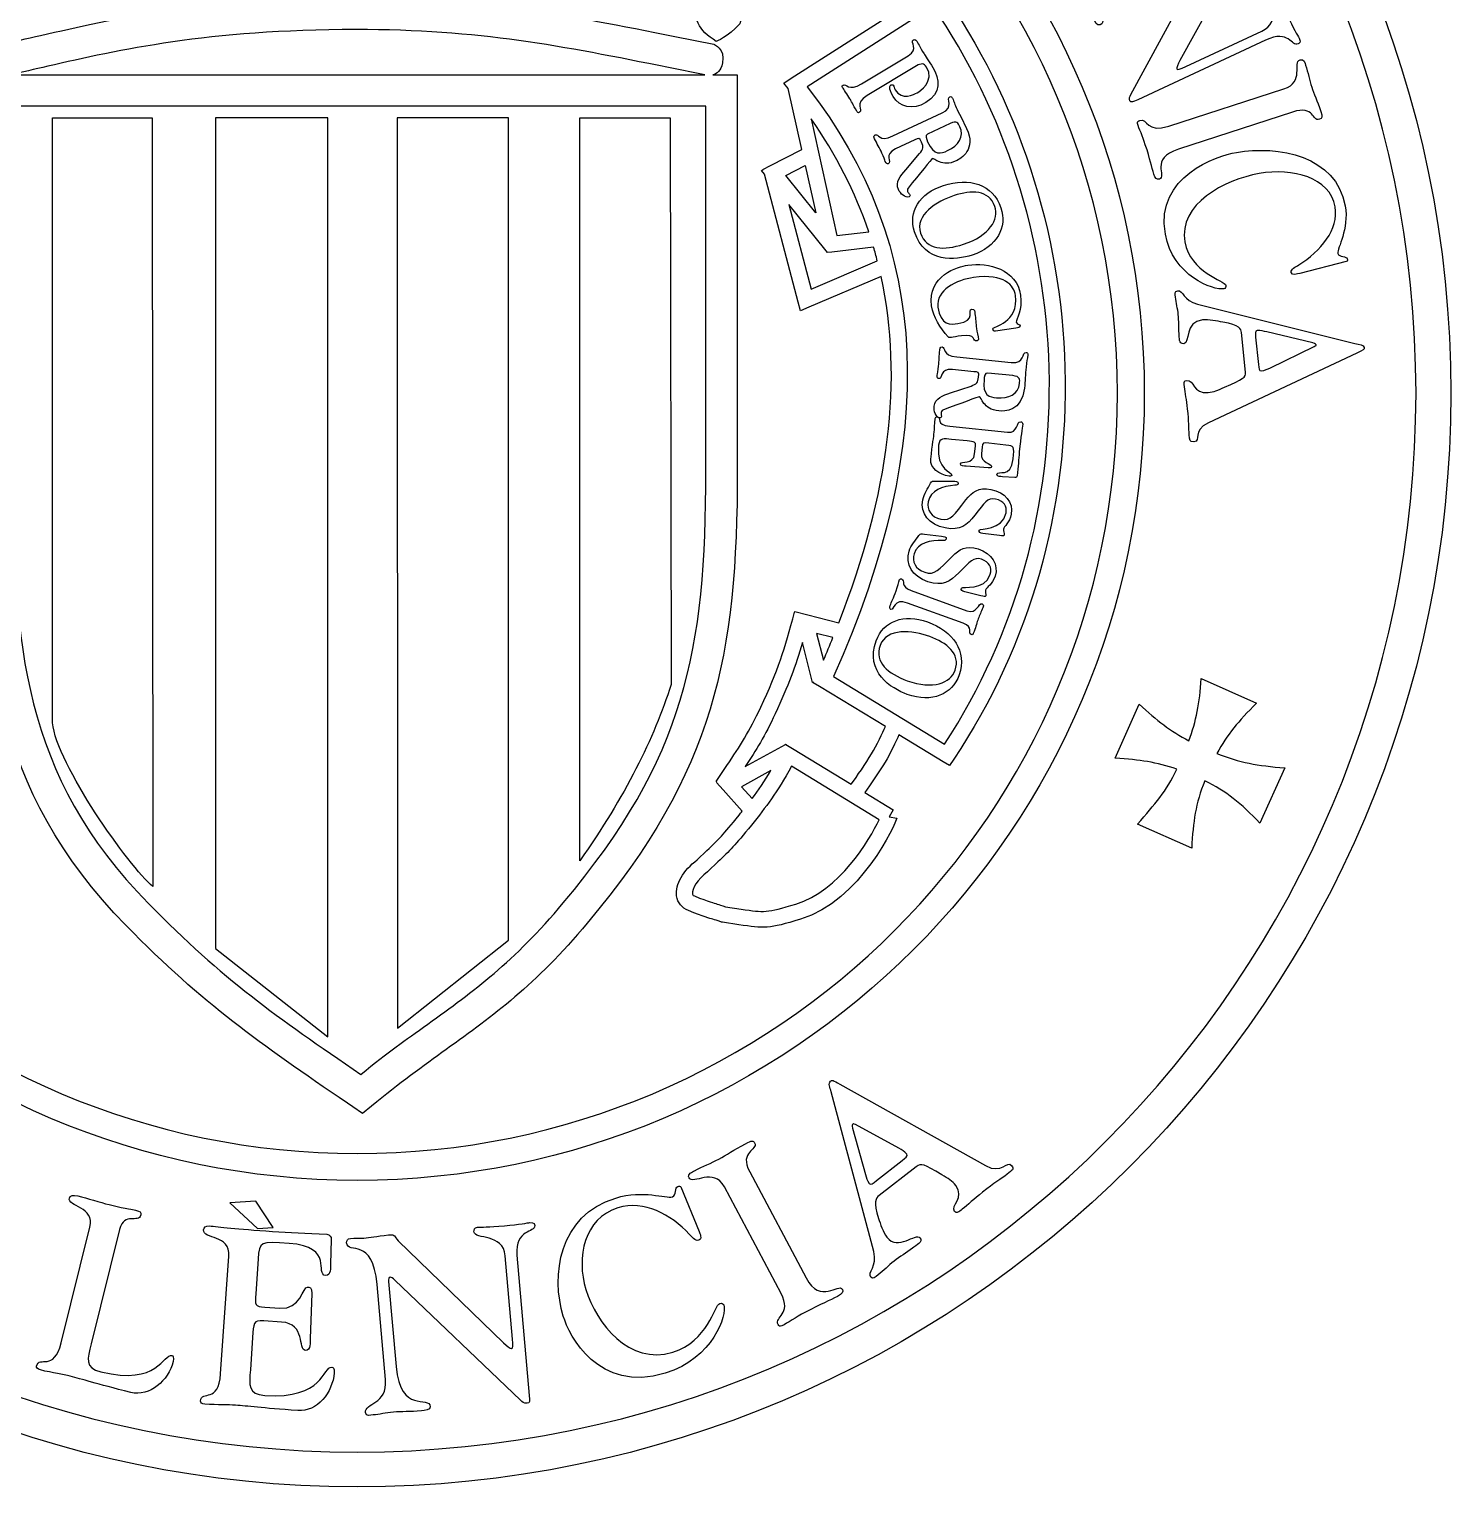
# Model space of a CAD drawing. Header units: inches. Extents: x -580 to 220, y 1335 to 2135.
# Drawn here: x -19.21 to -0.11, y 1843.6 to 1863.19 of the extents above; entities that cross this region are included whole.
import ezdxf

# ---------------------------------------------------------------- set-up
doc = ezdxf.new("R2010")
doc.units = ezdxf.units.IN
doc.header["$MEASUREMENT"] = 0
doc.layers.add('Grabado relleno', color=7, linetype='Continuous')

# ---------------------------------------------------------------- blocks, each defined once
blk = doc.blocks.new('block 2151')
at = {"layer": 'Grabado relleno', "color": 6, "lineweight": 25}
for points in [[(-15.2, 1861.998), (-16.708, 1861.998), (-16.708, 1850.832), (-15.2, 1849.646), (-15.2, 1861.998)], [(-12.773, 1850.945), (-12.773, 1861.998), (-14.269, 1861.998), (-14.261, 1849.759), (-12.773, 1850.945)], [(-8.783, 1861.358), (-8.641, 1860.722), (-9.044, 1861.222), (-8.783, 1861.358)], [(-16.169, 1847.436), (-16.515, 1847.412), (-16.144, 1847.068), (-15.934, 1847.082), (-16.169, 1847.436)]]:
    blk.add_lwpolyline(points, dxfattribs=at)
for points, knots in [([(-14.805, 1872.993), (-22.911, 1872.993), (-29.506, 1866.4), (-29.506, 1858.295), (-29.506, 1850.19), (-22.911, 1843.595), (-14.805, 1843.595), (-6.7, 1843.595), (-0.106, 1850.19), (-0.106, 1858.295), (-0.106, 1866.4), (-6.7, 1872.993), (-14.805, 1872.993)], [0, 0, 0, 0, 1, 1, 1, 2, 2, 2, 3, 3, 3, 4, 4, 4, 4]), ([(-14.805, 1844.063), (-22.653, 1844.063), (-29.038, 1850.447), (-29.038, 1858.295), (-29.038, 1866.142), (-22.653, 1872.525), (-14.805, 1872.525), (-6.958, 1872.525), (-0.574, 1866.142), (-0.574, 1858.295), (-0.574, 1850.447), (-6.958, 1844.063), (-14.805, 1844.063)], [0, 0, 0, 0, 1, 1, 1, 2, 2, 2, 3, 3, 3, 4, 4, 4, 4]), ([(-14.805, 1868.874), (-20.64, 1868.874), (-25.386, 1864.128), (-25.386, 1858.295), (-25.386, 1852.461), (-20.64, 1847.715), (-14.805, 1847.715), (-8.972, 1847.715), (-4.226, 1852.461), (-4.226, 1858.295), (-4.226, 1864.128), (-8.972, 1868.874), (-14.805, 1868.874)], [0, 0, 0, 0, 1, 1, 1, 2, 2, 2, 3, 3, 3, 4, 4, 4, 4]), ([(-14.805, 1848.076), (-20.441, 1848.076), (-25.024, 1852.66), (-25.024, 1858.295), (-25.024, 1863.929), (-20.441, 1868.512), (-14.805, 1868.512), (-9.171, 1868.512), (-4.587, 1863.929), (-4.587, 1858.295), (-4.587, 1852.66), (-9.171, 1848.076), (-14.805, 1848.076)], [0, 0, 0, 0, 1, 1, 1, 2, 2, 2, 3, 3, 3, 4, 4, 4, 4]), ([(-3.482, 1864.4), (-3.482, 1864.4), (-4.645, 1863.858), (-4.645, 1863.858), (-4.958, 1863.712), (-5.012, 1863.973), (-5.135, 1863.916), (-5.187, 1863.891), (-5.149, 1863.849), (-5.136, 1863.822), (-5.106, 1863.756), (-5.063, 1863.696), (-5.026, 1863.618), (-4.986, 1863.532), (-4.959, 1863.443), (-4.903, 1863.323), (-4.888, 1863.291), (-4.863, 1863.228), (-4.82, 1863.248), (-4.677, 1863.315), (-5.03, 1863.532), (-4.443, 1863.806), (-4.443, 1863.806), (-3.401, 1864.291), (-3.401, 1864.291), (-3.374, 1864.304), (-3.35, 1864.31), (-3.343, 1864.295), (-3.337, 1864.282), (-3.346, 1864.261), (-3.362, 1864.232), (-3.362, 1864.232), (-4.406, 1862.311), (-4.406, 1862.311), (-4.422, 1862.282), (-4.435, 1862.262), (-4.419, 1862.227), (-4.405, 1862.198), (-4.381, 1862.209), (-4.313, 1862.241), (-4.313, 1862.241), (-2.595, 1863.042), (-2.595, 1863.042), (-2.274, 1863.192), (-2.25, 1862.95), (-2.158, 1862.992), (-2.149, 1862.997), (-2.118, 1863.011), (-2.139, 1863.057), (-2.15, 1863.079), (-2.203, 1863.16), (-2.274, 1863.314), (-2.353, 1863.483), (-2.375, 1863.559), (-2.392, 1863.599), (-2.408, 1863.631), (-2.442, 1863.624), (-2.463, 1863.614), (-2.564, 1863.566), (-2.37, 1863.293), (-2.648, 1863.164), (-2.648, 1863.164), (-3.668, 1862.688), (-3.668, 1862.688), (-3.744, 1862.652), (-3.784, 1862.64), (-3.79, 1862.655), (-3.797, 1862.67), (-3.774, 1862.716), (-3.746, 1862.768), (-3.746, 1862.768), (-2.855, 1864.382), (-2.855, 1864.382), (-2.817, 1864.454), (-2.782, 1864.434), (-2.818, 1864.512), (-2.879, 1864.642), (-2.921, 1864.7), (-2.951, 1864.764), (-2.972, 1864.81), (-2.981, 1864.86), (-3.002, 1864.907), (-3.016, 1864.937), (-3.047, 1864.937), (-3.074, 1864.924), (-3.221, 1864.855), (-2.894, 1864.674), (-3.482, 1864.4)], [0, 0, 0, 0, 1, 1, 1, 2, 2, 2, 3, 3, 3, 4, 4, 4, 5, 5, 5, 6, 6, 6, 7, 7, 7, 8, 8, 8, 9, 9, 9, 10, 10, 10, 11, 11, 11, 12, 12, 12, 13, 13, 13, 14, 14, 14, 15, 15, 15, 16, 16, 16, 17, 17, 17, 18, 18, 18, 19, 19, 19, 20, 20, 20, 21, 21, 21, 22, 22, 22, 23, 23, 23, 24, 24, 24, 25, 25, 25, 26, 26, 26, 27, 27, 27, 28, 28, 28, 29, 29, 29, 29]), ([(-6.949, 1863.702), (-6.949, 1863.702), (-7.037, 1863.641), (-7.037, 1863.641), (-7.037, 1863.641), (-7.094, 1863.73), (-7.094, 1863.73), (-7.094, 1863.73), (-8.971, 1862.529), (-8.971, 1862.529), (-8.971, 1862.529), (-9.071, 1862.465), (-9.071, 1862.465), (-9.071, 1862.465), (-9.012, 1862.392), (-9.012, 1862.392), (-9.012, 1862.392), (-8.83, 1861.573), (-8.83, 1861.573), (-8.83, 1861.573), (-9.257, 1861.351), (-9.257, 1861.351), (-9.257, 1861.351), (-9.343, 1861.306), (-9.343, 1861.306), (-9.343, 1861.306), (-9.349, 1861.305), (-9.349, 1861.305), (-9.349, 1861.305), (-9.349, 1861.304), (-9.349, 1861.304), (-9.349, 1861.304), (-9.372, 1861.292), (-9.372, 1861.292), (-9.372, 1861.292), (-9.332, 1861.242), (-9.332, 1861.242), (-9.332, 1861.242), (-8.879, 1859.522), (-8.879, 1859.522), (-8.879, 1859.522), (-8.848, 1859.402), (-8.848, 1859.402), (-8.848, 1859.402), (-8.734, 1859.451), (-8.734, 1859.451), (-8.734, 1859.451), (-7.764, 1859.866), (-7.764, 1859.866), (-7.463, 1858.491), (-7.652, 1856.948), (-8.331, 1855.211), (-8.331, 1855.211), (-8.75, 1855.316), (-8.75, 1855.316), (-8.75, 1855.316), (-8.923, 1855.36), (-8.923, 1855.36), (-8.923, 1855.36), (-8.921, 1855.352), (-8.921, 1855.352), (-8.921, 1855.352), (-8.926, 1855.353), (-8.926, 1855.353), (-9.059, 1854.856), (-9.152, 1854.568), (-9.38, 1854.075), (-9.531, 1853.749), (-9.658, 1853.558), (-9.835, 1853.293), (-9.835, 1853.293), (-9.979, 1853.075), (-9.979, 1853.075), (-9.979, 1853.075), (-9.969, 1853.068), (-9.969, 1853.068), (-9.969, 1853.068), (-9.977, 1853.064), (-9.977, 1853.064), (-9.977, 1853.064), (-9.888, 1852.964), (-9.888, 1852.964), (-9.888, 1852.964), (-9.63, 1852.676), (-9.63, 1852.676), (-9.644, 1852.659), (-9.658, 1852.641), (-9.673, 1852.623), (-9.89, 1852.353), (-9.939, 1852.306), (-10.104, 1852.15), (-10.104, 1852.15), (-10.234, 1852.025), (-10.234, 1852.025), (-10.422, 1851.881), (-10.531, 1851.691), (-10.511, 1851.539), (-10.499, 1851.448), (-10.442, 1851.377), (-10.352, 1851.341), (-10.137, 1851.255), (-10.076, 1851.238), (-10.023, 1851.224), (-9.993, 1851.216), (-9.97, 1851.21), (-9.918, 1851.19), (-9.918, 1851.19), (-9.907, 1851.186), (-9.907, 1851.186), (-9.906, 1851.186), (-9.895, 1851.184), (-9.895, 1851.184), (-9.895, 1851.184), (-9.677, 1851.152), (-9.677, 1851.152), (-9.334, 1851.099), (-9.273, 1851.097), (-8.846, 1851.225), (-8.041, 1851.467), (-7.563, 1852.515), (-7.551, 1852.585), (-7.551, 1852.585), (-7.656, 1852.603), (-7.656, 1852.603), (-7.656, 1852.603), (-7.6, 1852.694), (-7.6, 1852.694), (-7.6, 1852.694), (-7.982, 1852.928), (-7.982, 1852.928), (-7.904, 1853.039), (-7.789, 1853.206), (-7.709, 1853.337), (-7.64, 1853.451), (-7.563, 1853.616), (-7.523, 1853.703), (-7.523, 1853.703), (-6.931, 1853.343), (-6.931, 1853.343), (-6.931, 1853.343), (-6.843, 1853.291), (-6.843, 1853.291), (-6.843, 1853.291), (-6.787, 1853.375), (-6.787, 1853.375), (-5.759, 1854.917), (-5.243, 1856.736), (-5.292, 1858.637), (-5.34, 1860.462), (-5.928, 1862.26), (-6.949, 1863.702)], [0, 0, 0, 0, 1, 1, 1, 2, 2, 2, 3, 3, 3, 4, 4, 4, 5, 5, 5, 6, 6, 6, 7, 7, 7, 8, 8, 8, 9, 9, 9, 10, 10, 10, 11, 11, 11, 12, 12, 12, 13, 13, 13, 14, 14, 14, 15, 15, 15, 16, 16, 16, 17, 17, 17, 18, 18, 18, 19, 19, 19, 20, 20, 20, 21, 21, 21, 22, 22, 22, 23, 23, 23, 24, 24, 24, 25, 25, 25, 26, 26, 26, 27, 27, 27, 28, 28, 28, 29, 29, 29, 30, 30, 30, 31, 31, 31, 32, 32, 32, 33, 33, 33, 34, 34, 34, 35, 35, 35, 36, 36, 36, 37, 37, 37, 38, 38, 38, 39, 39, 39, 40, 40, 40, 41, 41, 41, 42, 42, 42, 43, 43, 43, 44, 44, 44, 45, 45, 45, 46, 46, 46, 47, 47, 47, 48, 48, 48, 49, 49, 49, 50, 50, 50, 50]), ([(-10.222, 1863.565), (-10.301, 1863.348), (-10.222, 1863.171), (-9.978, 1863.026), (-9.978, 1863.026), (-9.824, 1863.08), (-9.663, 1863.263), (-9.579, 1863.468), (-9.705, 1863.744), (-9.705, 1863.744), (-9.856, 1863.791), (-10.149, 1863.766), (-10.222, 1863.565)], [0, 0, 0, 0, 1, 1, 1, 2, 2, 2, 3, 3, 3, 4, 4, 4, 4]), ([(-9.696, 1862.576), (-9.696, 1862.576), (-10.025, 1862.576), (-10.025, 1862.576), (-9.976, 1862.589), (-9.916, 1862.628), (-9.894, 1862.736), (-9.856, 1862.928), (-10.011, 1862.986), (-10.011, 1862.986), (-10.011, 1862.986), (-10.536, 1863.091), (-10.536, 1863.091), (-11.981, 1863.381), (-13.123, 1863.611), (-14.821, 1863.609), (-16.869, 1863.608), (-18.084, 1863.329), (-19.06, 1863.105), (-19.247, 1863.062), (-19.424, 1863.021), (-19.595, 1862.985), (-19.595, 1862.985), (-19.751, 1862.926), (-19.711, 1862.736), (-19.689, 1862.63), (-19.627, 1862.591), (-19.578, 1862.577), (-19.578, 1862.577), (-19.853, 1862.577), (-19.853, 1862.577), (-19.853, 1862.577), (-19.853, 1857.26), (-19.853, 1857.26), (-19.853, 1854.913), (-19.71, 1852.972), (-17.911, 1851.141), (-16.851, 1850.063), (-16.13, 1849.569), (-14.936, 1848.752), (-14.936, 1848.752), (-14.863, 1848.702), (-14.863, 1848.702), (-14.863, 1848.702), (-14.732, 1848.612), (-14.732, 1848.612), (-14.732, 1848.612), (-14.61, 1848.713), (-14.61, 1848.713), (-14.241, 1849.018), (-13.919, 1849.25), (-13.608, 1849.474), (-12.968, 1849.935), (-12.415, 1850.334), (-11.712, 1851.173), (-9.998, 1853.218), (-9.696, 1854.765), (-9.696, 1857.26), (-9.696, 1857.26), (-9.696, 1862.576), (-9.696, 1862.576)], [0, 0, 0, 0, 1, 1, 1, 2, 2, 2, 3, 3, 3, 4, 4, 4, 5, 5, 5, 6, 6, 6, 7, 7, 7, 8, 8, 8, 9, 9, 9, 10, 10, 10, 11, 11, 11, 12, 12, 12, 13, 13, 13, 14, 14, 14, 15, 15, 15, 16, 16, 16, 17, 17, 17, 18, 18, 18, 19, 19, 19, 20, 20, 20, 20]), ([(-6.909, 1853.579), (-6.909, 1853.579), (-8.403, 1854.486), (-8.403, 1854.486), (-6.971, 1857.694), (-7.088, 1860.289), (-8.758, 1862.413), (-8.758, 1862.413), (-7.066, 1863.495), (-7.066, 1863.495), (-6.105, 1862.102), (-5.55, 1860.379), (-5.505, 1858.632), (-5.457, 1856.81), (-5.943, 1855.065), (-6.909, 1853.579)], [0, 0, 0, 0, 1, 1, 1, 2, 2, 2, 3, 3, 3, 4, 4, 4, 5, 5, 5, 5]), ([(-18.964, 1862.69), (-18.009, 1862.909), (-16.821, 1863.182), (-14.821, 1863.184), (-13.165, 1863.185), (-12.042, 1862.96), (-10.62, 1862.674), (-10.62, 1862.674), (-10.13, 1862.576), (-10.13, 1862.576), (-10.13, 1862.576), (-10.223, 1862.577), (-10.223, 1862.577), (-10.223, 1862.577), (-19.472, 1862.577), (-19.472, 1862.577), (-19.308, 1862.612), (-19.141, 1862.65), (-18.964, 1862.69)], [0, 0, 0, 0, 1, 1, 1, 2, 2, 2, 3, 3, 3, 4, 4, 4, 5, 5, 5, 6, 6, 6, 6]), ([(-7.152, 1862.678), (-7.04, 1862.49), (-7.241, 1862.355), (-7.279, 1862.334), (-7.318, 1862.313), (-7.485, 1862.226), (-7.573, 1862.373), (-7.589, 1862.399), (-7.592, 1862.425), (-7.599, 1862.435), (-7.607, 1862.449), (-7.625, 1862.441), (-7.636, 1862.435), (-7.641, 1862.432), (-7.673, 1862.405), (-7.602, 1862.286), (-7.516, 1862.142), (-7.34, 1862.095), (-7.161, 1862.202), (-6.954, 1862.328), (-6.972, 1862.52), (-7.068, 1862.673), (-7.121, 1862.758), (-7.177, 1862.841), (-7.186, 1862.858), (-7.242, 1862.95), (-7.276, 1863.019), (-7.281, 1863.028), (-7.298, 1863.056), (-7.32, 1863.05), (-7.328, 1863.045), (-7.382, 1863.014), (-7.247, 1862.923), (-7.398, 1862.832), (-7.398, 1862.832), (-8.026, 1862.455), (-8.026, 1862.455), (-8.204, 1862.348), (-8.231, 1862.464), (-8.273, 1862.439), (-8.297, 1862.424), (-8.281, 1862.404), (-8.278, 1862.401), (-8.274, 1862.393), (-8.213, 1862.304), (-8.183, 1862.255), (-8.167, 1862.229), (-8.141, 1862.172), (-8.091, 1862.088), (-8.081, 1862.071), (-8.076, 1862.057), (-8.052, 1862.072), (-8.002, 1862.102), (-8.129, 1862.191), (-7.951, 1862.298), (-7.951, 1862.298), (-7.289, 1862.696), (-7.289, 1862.696), (-7.225, 1862.734), (-7.185, 1862.732), (-7.152, 1862.678)], [0, 0, 0, 0, 1, 1, 1, 2, 2, 2, 3, 3, 3, 4, 4, 4, 5, 5, 5, 6, 6, 6, 7, 7, 7, 8, 8, 8, 9, 9, 9, 10, 10, 10, 11, 11, 11, 12, 12, 12, 13, 13, 13, 14, 14, 14, 15, 15, 15, 16, 16, 16, 17, 17, 17, 18, 18, 18, 19, 19, 19, 20, 20, 20, 20]), ([(-2.352, 1862.386), (-2.352, 1862.386), (-3.894, 1861.885), (-3.894, 1861.885), (-4.199, 1861.786), (-4.176, 1861.998), (-4.288, 1861.961), (-4.304, 1861.956), (-4.325, 1861.944), (-4.318, 1861.92), (-4.296, 1861.854), (-4.247, 1861.747), (-4.212, 1861.637), (-4.146, 1861.436), (-4.128, 1861.337), (-4.097, 1861.242), (-4.078, 1861.183), (-4.058, 1861.164), (-4.022, 1861.175), (-3.92, 1861.209), (-4.16, 1861.448), (-3.766, 1861.577), (-3.766, 1861.577), (-2.233, 1862.075), (-2.233, 1862.075), (-1.927, 1862.174), (-1.981, 1861.944), (-1.871, 1861.979), (-1.832, 1861.992), (-1.83, 1862.007), (-1.855, 1862.084), (-1.903, 1862.231), (-1.946, 1862.319), (-1.976, 1862.411), (-2.005, 1862.501), (-2.024, 1862.606), (-2.058, 1862.706), (-2.065, 1862.729), (-2.077, 1862.797), (-2.131, 1862.779), (-2.243, 1862.742), (-2.059, 1862.481), (-2.352, 1862.386)], [0, 0, 0, 0, 1, 1, 1, 2, 2, 2, 3, 3, 3, 4, 4, 4, 5, 5, 5, 6, 6, 6, 7, 7, 7, 8, 8, 8, 9, 9, 9, 10, 10, 10, 11, 11, 11, 12, 12, 12, 13, 13, 13, 14, 14, 14, 14]), ([(-7.375, 1860.963), (-7.382, 1860.976), (-7.396, 1860.985), (-7.402, 1860.997), (-7.408, 1861.008), (-7.419, 1861.032), (-7.399, 1861.054), (-7.253, 1861.235), (-7.084, 1861.445), (-7.075, 1861.449), (-7.06, 1861.457), (-7.029, 1861.426), (-6.977, 1861.405), (-6.924, 1861.385), (-6.851, 1861.374), (-6.755, 1861.419), (-6.685, 1861.451), (-6.484, 1861.576), (-6.614, 1861.855), (-6.654, 1861.941), (-6.701, 1862.025), (-6.741, 1862.111), (-6.779, 1862.191), (-6.777, 1862.204), (-6.805, 1862.263), (-6.811, 1862.278), (-6.825, 1862.288), (-6.84, 1862.28), (-6.895, 1862.255), (-6.774, 1862.142), (-6.943, 1862.063), (-6.943, 1862.063), (-7.607, 1861.754), (-7.607, 1861.754), (-7.796, 1861.665), (-7.795, 1861.792), (-7.843, 1861.769), (-7.873, 1861.755), (-7.856, 1861.731), (-7.85, 1861.716), (-7.82, 1861.653), (-7.784, 1861.592), (-7.752, 1861.522), (-7.727, 1861.469), (-7.717, 1861.432), (-7.707, 1861.41), (-7.694, 1861.381), (-7.68, 1861.375), (-7.666, 1861.381), (-7.612, 1861.407), (-7.732, 1861.504), (-7.571, 1861.579), (-7.571, 1861.579), (-7.31, 1861.701), (-7.31, 1861.701), (-7.257, 1861.725), (-7.25, 1861.738), (-7.219, 1861.67), (-7.189, 1861.607), (-7.192, 1861.577), (-7.245, 1861.517), (-7.245, 1861.517), (-7.432, 1861.298), (-7.432, 1861.298), (-7.502, 1861.218), (-7.577, 1861.133), (-7.53, 1861.033), (-7.507, 1860.981), (-7.434, 1860.913), (-7.388, 1860.935), (-7.376, 1860.94), (-7.37, 1860.952), (-7.375, 1860.963)], [0, 0, 0, 0, 1, 1, 1, 2, 2, 2, 3, 3, 3, 4, 4, 4, 5, 5, 5, 6, 6, 6, 7, 7, 7, 8, 8, 8, 9, 9, 9, 10, 10, 10, 11, 11, 11, 12, 12, 12, 13, 13, 13, 14, 14, 14, 15, 15, 15, 16, 16, 16, 17, 17, 17, 18, 18, 18, 19, 19, 19, 20, 20, 20, 21, 21, 21, 22, 22, 22, 23, 23, 23, 24, 24, 24, 24]), ([(-10.118, 1857.26), (-10.118, 1854.82), (-10.395, 1853.401), (-12.035, 1851.444), (-12.705, 1850.645), (-13.238, 1850.261), (-13.855, 1849.816), (-14.172, 1849.588), (-14.376, 1849.453), (-14.755, 1849.139), (-15.894, 1849.919), (-16.596, 1850.405), (-17.609, 1851.437), (-19.3, 1853.157), (-19.431, 1854.935), (-19.431, 1857.26), (-19.431, 1857.26), (-19.431, 1862.155), (-19.431, 1862.155), (-19.431, 1862.155), (-10.118, 1862.154), (-10.118, 1862.154), (-10.118, 1862.154), (-10.118, 1857.26), (-10.118, 1857.26)], [0, 0, 0, 0, 1, 1, 1, 2, 2, 2, 3, 3, 3, 4, 4, 4, 5, 5, 5, 6, 6, 6, 7, 7, 7, 8, 8, 8, 8]), ([(-17.552, 1851.666), (-17.552, 1851.666), (-17.561, 1861.998), (-17.561, 1861.998), (-17.561, 1861.998), (-18.899, 1861.998), (-18.899, 1861.998), (-18.899, 1861.998), (-18.899, 1853.865), (-18.899, 1853.865), (-18.849, 1853.317), (-17.868, 1851.926), (-17.552, 1851.666)], [0, 0, 0, 0, 1, 1, 1, 2, 2, 2, 3, 3, 3, 4, 4, 4, 4]), ([(-10.597, 1861.998), (-10.597, 1861.998), (-11.81, 1861.998), (-11.81, 1861.998), (-11.81, 1861.998), (-11.814, 1852.012), (-11.814, 1852.012), (-11.201, 1852.872), (-10.819, 1853.658), (-10.585, 1854.379), (-10.585, 1854.379), (-10.597, 1861.998), (-10.597, 1861.998)], [0, 0, 0, 0, 1, 1, 1, 2, 2, 2, 3, 3, 3, 4, 4, 4, 4]), ([(-8.704, 1861.986), (-8.367, 1861.505), (-8.109, 1860.999), (-7.93, 1860.467), (-7.93, 1860.467), (-8.356, 1860.416), (-8.356, 1860.416), (-8.356, 1860.416), (-8.704, 1861.986), (-8.704, 1861.986)], [0, 0, 0, 0, 1, 1, 1, 2, 2, 2, 3, 3, 3, 3]), ([(-7.139, 1861.78), (-7.139, 1861.78), (-6.835, 1861.923), (-6.835, 1861.923), (-6.745, 1861.965), (-6.726, 1861.925), (-6.704, 1861.878), (-6.644, 1861.749), (-6.722, 1861.626), (-6.87, 1861.557), (-6.959, 1861.515), (-7.047, 1861.483), (-7.138, 1861.677), (-7.155, 1861.715), (-7.177, 1861.763), (-7.139, 1861.78)], [0, 0, 0, 0, 1, 1, 1, 2, 2, 2, 3, 3, 3, 4, 4, 4, 5, 5, 5, 5]), ([(-2.988, 1861.533), (-3.25, 1861.486), (-4.081, 1861.216), (-3.943, 1860.436), (-3.844, 1859.87), (-3.291, 1859.676), (-3.158, 1859.699), (-3.138, 1859.703), (-3.126, 1859.73), (-3.129, 1859.743), (-3.141, 1859.812), (-3.608, 1859.917), (-3.681, 1860.329), (-3.771, 1860.837), (-3.149, 1861.167), (-2.681, 1861.249), (-2.234, 1861.328), (-1.731, 1861.195), (-1.662, 1860.803), (-1.607, 1860.494), (-1.855, 1860.209), (-2.151, 1860.02), (-2.191, 1859.994), (-2.258, 1859.963), (-2.25, 1859.92), (-2.243, 1859.875), (-2.167, 1859.899), (-2.135, 1859.907), (-2.135, 1859.907), (-1.511, 1860.067), (-1.511, 1860.067), (-1.494, 1860.07), (-1.494, 1860.089), (-1.497, 1860.102), (-1.503, 1860.139), (-1.613, 1860.123), (-1.623, 1860.173), (-1.637, 1860.253), (-1.47, 1860.494), (-1.526, 1860.816), (-1.645, 1861.487), (-2.429, 1861.631), (-2.988, 1861.533)], [0, 0, 0, 0, 1, 1, 1, 2, 2, 2, 3, 3, 3, 4, 4, 4, 5, 5, 5, 6, 6, 6, 7, 7, 7, 8, 8, 8, 9, 9, 9, 10, 10, 10, 11, 11, 11, 12, 12, 12, 13, 13, 13, 14, 14, 14, 14]), ([(-6.926, 1861.089), (-7.247, 1860.984), (-7.402, 1860.734), (-7.314, 1860.465), (-7.175, 1860.037), (-6.761, 1860.082), (-6.539, 1860.153), (-6.204, 1860.262), (-6.065, 1860.528), (-6.153, 1860.789), (-6.26, 1861.108), (-6.579, 1861.201), (-6.926, 1861.089)], [0, 0, 0, 0, 1, 1, 1, 2, 2, 2, 3, 3, 3, 4, 4, 4, 4]), ([(-6.234, 1860.807), (-6.175, 1860.635), (-6.305, 1860.412), (-6.655, 1860.298), (-6.918, 1860.213), (-7.154, 1860.219), (-7.233, 1860.448), (-7.316, 1860.686), (-7.013, 1860.878), (-6.782, 1860.953), (-6.552, 1861.028), (-6.313, 1861.032), (-6.234, 1860.807)], [0, 0, 0, 0, 1, 1, 1, 2, 2, 2, 3, 3, 3, 4, 4, 4, 4]), ([(-8.705, 1859.695), (-8.705, 1859.695), (-9.005, 1860.834), (-9.005, 1860.834), (-9.005, 1860.834), (-8.521, 1860.233), (-8.521, 1860.233), (-8.521, 1860.233), (-8.485, 1860.187), (-8.485, 1860.187), (-8.485, 1860.187), (-8.426, 1860.194), (-8.426, 1860.194), (-8.426, 1860.194), (-7.864, 1860.26), (-7.864, 1860.26), (-7.847, 1860.199), (-7.83, 1860.138), (-7.814, 1860.077), (-7.814, 1860.077), (-8.705, 1859.695), (-8.705, 1859.695)], [0, 0, 0, 0, 1, 1, 1, 2, 2, 2, 3, 3, 3, 4, 4, 4, 5, 5, 5, 6, 6, 6, 7, 7, 7, 7]), ([(-6.599, 1860.018), (-6.73, 1860), (-7.142, 1859.878), (-7.085, 1859.469), (-7.063, 1859.318), (-6.966, 1859.173), (-6.862, 1859.053), (-6.852, 1859.042), (-6.843, 1859.041), (-6.817, 1859.045), (-6.793, 1859.048), (-6.748, 1859.059), (-6.681, 1859.068), (-6.47, 1859.098), (-6.545, 1858.989), (-6.474, 1858.999), (-6.458, 1859.002), (-6.452, 1859.011), (-6.453, 1859.018), (-6.461, 1859.068), (-6.473, 1859.116), (-6.481, 1859.167), (-6.491, 1859.233), (-6.493, 1859.298), (-6.502, 1859.364), (-6.505, 1859.388), (-6.499, 1859.434), (-6.547, 1859.427), (-6.609, 1859.418), (-6.473, 1859.268), (-6.73, 1859.232), (-6.826, 1859.219), (-6.965, 1859.203), (-7, 1859.454), (-7.032, 1859.68), (-6.746, 1859.82), (-6.52, 1859.852), (-6.103, 1859.91), (-5.977, 1859.741), (-5.958, 1859.611), (-5.907, 1859.244), (-6.266, 1859.193), (-6.262, 1859.163), (-6.258, 1859.136), (-6.249, 1859.129), (-6.227, 1859.132), (-6.227, 1859.132), (-5.953, 1859.17), (-5.953, 1859.17), (-5.926, 1859.175), (-5.889, 1859.179), (-5.893, 1859.2), (-5.896, 1859.223), (-5.942, 1859.219), (-5.946, 1859.25), (-5.952, 1859.287), (-5.861, 1859.419), (-5.889, 1859.613), (-5.938, 1859.965), (-6.322, 1860.057), (-6.599, 1860.018)], [0, 0, 0, 0, 1, 1, 1, 2, 2, 2, 3, 3, 3, 4, 4, 4, 5, 5, 5, 6, 6, 6, 7, 7, 7, 8, 8, 8, 9, 9, 9, 10, 10, 10, 11, 11, 11, 12, 12, 12, 13, 13, 13, 14, 14, 14, 15, 15, 15, 16, 16, 16, 17, 17, 17, 18, 18, 18, 19, 19, 19, 20, 20, 20, 20]), ([(-1.394, 1858.966), (-1.394, 1858.966), (-3.51, 1859.494), (-3.51, 1859.494), (-3.706, 1859.542), (-3.699, 1859.682), (-3.777, 1859.674), (-3.821, 1859.669), (-3.811, 1859.627), (-3.807, 1859.589), (-3.799, 1859.511), (-3.777, 1859.434), (-3.769, 1859.353), (-3.76, 1859.267), (-3.766, 1859.184), (-3.757, 1859.098), (-3.752, 1859.041), (-3.767, 1858.955), (-3.696, 1858.962), (-3.605, 1858.971), (-3.688, 1859.257), (-3.445, 1859.281), (-3.364, 1859.29), (-3.242, 1859.264), (-3.172, 1859.251), (-2.943, 1859.212), (-2.924, 1859.157), (-2.92, 1859.11), (-2.92, 1859.11), (-2.866, 1858.578), (-2.866, 1858.578), (-2.86, 1858.508), (-2.892, 1858.491), (-3.147, 1858.376), (-3.235, 1858.337), (-3.293, 1858.312), (-3.368, 1858.305), (-3.573, 1858.284), (-3.555, 1858.48), (-3.654, 1858.469), (-3.701, 1858.465), (-3.691, 1858.43), (-3.686, 1858.382), (-3.678, 1858.303), (-3.654, 1858.205), (-3.643, 1858.086), (-3.625, 1857.908), (-3.631, 1857.833), (-3.621, 1857.736), (-3.614, 1857.663), (-3.619, 1857.638), (-3.561, 1857.644), (-3.449, 1857.655), (-3.596, 1857.788), (-3.364, 1857.898), (-3.364, 1857.898), (-1.371, 1858.834), (-1.371, 1858.834), (-1.273, 1858.88), (-1.266, 1858.886), (-1.27, 1858.91), (-1.273, 1858.945), (-1.338, 1858.952), (-1.394, 1858.966)], [0, 0, 0, 0, 1, 1, 1, 2, 2, 2, 3, 3, 3, 4, 4, 4, 5, 5, 5, 6, 6, 6, 7, 7, 7, 8, 8, 8, 9, 9, 9, 10, 10, 10, 11, 11, 11, 12, 12, 12, 13, 13, 13, 14, 14, 14, 15, 15, 15, 16, 16, 16, 17, 17, 17, 18, 18, 18, 19, 19, 19, 20, 20, 20, 21, 21, 21, 21]), ([(-1.942, 1858.922), (-1.942, 1858.922), (-2.531, 1858.639), (-2.531, 1858.639), (-2.57, 1858.621), (-2.606, 1858.602), (-2.653, 1858.597), (-2.687, 1858.594), (-2.687, 1858.632), (-2.692, 1858.681), (-2.692, 1858.681), (-2.729, 1859.048), (-2.729, 1859.048), (-2.734, 1859.096), (-2.741, 1859.134), (-2.708, 1859.137), (-2.661, 1859.142), (-2.621, 1859.129), (-2.579, 1859.12), (-2.579, 1859.12), (-1.961, 1858.972), (-1.961, 1858.972), (-1.923, 1858.962), (-1.918, 1858.952), (-1.918, 1858.946), (-1.916, 1858.932), (-1.917, 1858.94), (-1.942, 1858.922)], [0, 0, 0, 0, 1, 1, 1, 2, 2, 2, 3, 3, 3, 4, 4, 4, 5, 5, 5, 6, 6, 6, 7, 7, 7, 8, 8, 8, 9, 9, 9, 9]), ([(-5.813, 1858.845), (-5.874, 1858.85), (-5.827, 1858.691), (-6.014, 1858.71), (-6.014, 1858.71), (-6.746, 1858.783), (-6.746, 1858.783), (-6.956, 1858.804), (-6.889, 1858.912), (-6.943, 1858.918), (-6.976, 1858.921), (-6.973, 1858.891), (-6.975, 1858.876), (-6.982, 1858.805), (-6.982, 1858.734), (-6.99, 1858.658), (-6.996, 1858.599), (-7.006, 1858.561), (-7.009, 1858.538), (-7.012, 1858.505), (-7.003, 1858.493), (-6.988, 1858.492), (-6.928, 1858.485), (-6.982, 1858.632), (-6.805, 1858.614), (-6.805, 1858.614), (-6.516, 1858.585), (-6.516, 1858.585), (-6.458, 1858.579), (-6.446, 1858.587), (-6.453, 1858.512), (-6.461, 1858.442), (-6.478, 1858.418), (-6.554, 1858.393), (-6.554, 1858.393), (-6.829, 1858.301), (-6.829, 1858.301), (-6.93, 1858.267), (-7.04, 1858.232), (-7.05, 1858.121), (-7.056, 1858.065), (-7.029, 1857.968), (-6.977, 1857.963), (-6.963, 1857.961), (-6.953, 1857.969), (-6.952, 1857.981), (-6.951, 1857.995), (-6.959, 1858.011), (-6.958, 1858.025), (-6.956, 1858.036), (-6.954, 1858.063), (-6.926, 1858.073), (-6.706, 1858.153), (-6.453, 1858.249), (-6.443, 1858.248), (-6.426, 1858.246), (-6.415, 1858.204), (-6.381, 1858.159), (-6.346, 1858.114), (-6.288, 1858.067), (-6.181, 1858.057), (-6.105, 1858.049), (-5.868, 1858.054), (-5.837, 1858.362), (-5.827, 1858.457), (-5.824, 1858.553), (-5.815, 1858.647), (-5.806, 1858.736), (-5.798, 1858.746), (-5.792, 1858.811), (-5.79, 1858.828), (-5.797, 1858.843), (-5.813, 1858.845)], [0, 0, 0, 0, 1, 1, 1, 2, 2, 2, 3, 3, 3, 4, 4, 4, 5, 5, 5, 6, 6, 6, 7, 7, 7, 8, 8, 8, 9, 9, 9, 10, 10, 10, 11, 11, 11, 12, 12, 12, 13, 13, 13, 14, 14, 14, 15, 15, 15, 16, 16, 16, 17, 17, 17, 18, 18, 18, 19, 19, 19, 20, 20, 20, 21, 21, 21, 22, 22, 22, 23, 23, 23, 24, 24, 24, 24]), ([(-5.903, 1858.427), (-5.916, 1858.285), (-6.048, 1858.218), (-6.21, 1858.234), (-6.309, 1858.244), (-6.401, 1858.262), (-6.379, 1858.476), (-6.376, 1858.518), (-6.371, 1858.57), (-6.328, 1858.566), (-6.328, 1858.566), (-5.993, 1858.533), (-5.993, 1858.533), (-5.893, 1858.522), (-5.897, 1858.479), (-5.903, 1858.427)], [0, 0, 0, 0, 1, 1, 1, 2, 2, 2, 3, 3, 3, 4, 4, 4, 5, 5, 5, 5]), ([(-5.886, 1857.913), (-5.951, 1857.92), (-5.915, 1857.756), (-6.065, 1857.771), (-6.065, 1857.771), (-6.839, 1857.852), (-6.839, 1857.852), (-7.041, 1857.874), (-6.94, 1857.971), (-7.016, 1857.979), (-7.026, 1857.98), (-7.035, 1857.973), (-7.038, 1857.954), (-7.045, 1857.877), (-7.045, 1857.818), (-7.049, 1857.774), (-7.057, 1857.705), (-7.072, 1857.621), (-7.095, 1857.408), (-7.106, 1857.293), (-6.98, 1857.196), (-6.85, 1857.183), (-6.819, 1857.18), (-6.813, 1857.188), (-6.812, 1857.194), (-6.806, 1857.248), (-7.026, 1857.251), (-6.99, 1857.598), (-6.978, 1857.699), (-6.92, 1857.687), (-6.817, 1857.676), (-6.817, 1857.676), (-6.606, 1857.654), (-6.606, 1857.654), (-6.509, 1857.644), (-6.489, 1857.647), (-6.495, 1857.583), (-6.495, 1857.583), (-6.507, 1857.479), (-6.507, 1857.479), (-6.521, 1857.333), (-6.693, 1857.391), (-6.698, 1857.347), (-6.701, 1857.313), (-6.641, 1857.315), (-6.619, 1857.314), (-6.619, 1857.314), (-6.324, 1857.293), (-6.324, 1857.293), (-6.278, 1857.29), (-6.28, 1857.306), (-6.279, 1857.316), (-6.277, 1857.343), (-6.428, 1857.364), (-6.416, 1857.484), (-6.416, 1857.484), (-6.406, 1857.572), (-6.406, 1857.572), (-6.4, 1857.632), (-6.388, 1857.631), (-6.317, 1857.623), (-6.317, 1857.623), (-6.086, 1857.599), (-6.086, 1857.599), (-5.972, 1857.588), (-5.971, 1857.581), (-5.989, 1857.412), (-6.017, 1857.141), (-6.199, 1857.271), (-6.206, 1857.206), (-6.209, 1857.173), (-6.154, 1857.175), (-6.132, 1857.174), (-6.132, 1857.174), (-5.968, 1857.162), (-5.968, 1857.162), (-5.953, 1857.16), (-5.935, 1857.168), (-5.933, 1857.187), (-5.92, 1857.31), (-5.917, 1857.407), (-5.906, 1857.507), (-5.884, 1857.721), (-5.867, 1857.821), (-5.86, 1857.879), (-5.859, 1857.899), (-5.87, 1857.911), (-5.886, 1857.913)], [0, 0, 0, 0, 1, 1, 1, 2, 2, 2, 3, 3, 3, 4, 4, 4, 5, 5, 5, 6, 6, 6, 7, 7, 7, 8, 8, 8, 9, 9, 9, 10, 10, 10, 11, 11, 11, 12, 12, 12, 13, 13, 13, 14, 14, 14, 15, 15, 15, 16, 16, 16, 17, 17, 17, 18, 18, 18, 19, 19, 19, 20, 20, 20, 21, 21, 21, 22, 22, 22, 23, 23, 23, 24, 24, 24, 25, 25, 25, 26, 26, 26, 27, 27, 27, 28, 28, 28, 29, 29, 29, 29]), ([(-6.287, 1857.003), (-6.458, 1857.036), (-6.538, 1856.967), (-6.623, 1856.861), (-6.782, 1856.66), (-6.82, 1856.577), (-6.959, 1856.605), (-7.089, 1856.63), (-7.151, 1856.728), (-7.13, 1856.836), (-7.101, 1856.989), (-6.936, 1857.046), (-6.77, 1857.06), (-6.748, 1857.061), (-6.733, 1857.061), (-6.729, 1857.083), (-6.721, 1857.118), (-6.772, 1857.113), (-6.795, 1857.113), (-6.795, 1857.113), (-7.028, 1857.114), (-7.028, 1857.114), (-7.068, 1857.115), (-7.081, 1857.119), (-7.097, 1857.086), (-7.135, 1857.01), (-7.187, 1856.947), (-7.203, 1856.863), (-7.239, 1856.681), (-7.118, 1856.527), (-6.904, 1856.485), (-6.697, 1856.444), (-6.609, 1856.522), (-6.504, 1856.655), (-6.371, 1856.822), (-6.335, 1856.894), (-6.225, 1856.872), (-6.115, 1856.851), (-6.066, 1856.776), (-6.084, 1856.686), (-6.13, 1856.447), (-6.438, 1856.487), (-6.444, 1856.454), (-6.45, 1856.424), (-6.43, 1856.416), (-6.394, 1856.412), (-6.394, 1856.412), (-6.173, 1856.384), (-6.173, 1856.384), (-6.134, 1856.379), (-6.111, 1856.371), (-6.107, 1856.392), (-6.103, 1856.409), (-6.123, 1856.449), (-6.12, 1856.467), (-6.112, 1856.509), (-6.036, 1856.554), (-6.014, 1856.668), (-5.983, 1856.83), (-6.099, 1856.967), (-6.287, 1857.003)], [0, 0, 0, 0, 1, 1, 1, 2, 2, 2, 3, 3, 3, 4, 4, 4, 5, 5, 5, 6, 6, 6, 7, 7, 7, 8, 8, 8, 9, 9, 9, 10, 10, 10, 11, 11, 11, 12, 12, 12, 13, 13, 13, 14, 14, 14, 15, 15, 15, 16, 16, 16, 17, 17, 17, 18, 18, 18, 19, 19, 19, 20, 20, 20, 20]), ([(-6.46, 1856.202), (-6.626, 1856.256), (-6.713, 1856.197), (-6.81, 1856.101), (-6.993, 1855.922), (-7.041, 1855.845), (-7.176, 1855.889), (-7.302, 1855.929), (-7.352, 1856.034), (-7.318, 1856.139), (-7.27, 1856.287), (-7.099, 1856.324), (-6.933, 1856.317), (-6.911, 1856.316), (-6.896, 1856.314), (-6.889, 1856.336), (-6.878, 1856.369), (-6.928, 1856.371), (-6.951, 1856.374), (-6.951, 1856.374), (-7.182, 1856.402), (-7.182, 1856.402), (-7.222, 1856.408), (-7.234, 1856.414), (-7.254, 1856.383), (-7.301, 1856.312), (-7.361, 1856.256), (-7.387, 1856.175), (-7.444, 1855.999), (-7.343, 1855.83), (-7.136, 1855.762), (-6.935, 1855.697), (-6.838, 1855.764), (-6.718, 1855.883), (-6.566, 1856.032), (-6.521, 1856.099), (-6.415, 1856.064), (-6.309, 1856.03), (-6.269, 1855.95), (-6.297, 1855.862), (-6.372, 1855.631), (-6.673, 1855.707), (-6.683, 1855.676), (-6.693, 1855.646), (-6.675, 1855.637), (-6.64, 1855.628), (-6.64, 1855.628), (-6.423, 1855.574), (-6.423, 1855.574), (-6.385, 1855.565), (-6.363, 1855.553), (-6.356, 1855.573), (-6.351, 1855.591), (-6.365, 1855.632), (-6.36, 1855.65), (-6.346, 1855.689), (-6.266, 1855.726), (-6.231, 1855.836), (-6.179, 1855.992), (-6.277, 1856.143), (-6.46, 1856.202)], [0, 0, 0, 0, 1, 1, 1, 2, 2, 2, 3, 3, 3, 4, 4, 4, 5, 5, 5, 6, 6, 6, 7, 7, 7, 8, 8, 8, 9, 9, 9, 10, 10, 10, 11, 11, 11, 12, 12, 12, 13, 13, 13, 14, 14, 14, 15, 15, 15, 16, 16, 16, 17, 17, 17, 18, 18, 18, 19, 19, 19, 20, 20, 20, 20]), ([(-6.403, 1855.464), (-6.458, 1855.484), (-6.469, 1855.319), (-6.611, 1855.371), (-6.611, 1855.371), (-7.361, 1855.644), (-7.361, 1855.644), (-7.51, 1855.698), (-7.435, 1855.778), (-7.489, 1855.799), (-7.497, 1855.801), (-7.51, 1855.803), (-7.514, 1855.791), (-7.526, 1855.757), (-7.54, 1855.697), (-7.561, 1855.64), (-7.599, 1855.537), (-7.623, 1855.49), (-7.641, 1855.442), (-7.652, 1855.411), (-7.649, 1855.396), (-7.633, 1855.39), (-7.582, 1855.372), (-7.6, 1855.547), (-7.408, 1855.476), (-7.408, 1855.476), (-6.662, 1855.205), (-6.662, 1855.205), (-6.514, 1855.152), (-6.606, 1855.072), (-6.553, 1855.053), (-6.534, 1855.046), (-6.529, 1855.051), (-6.514, 1855.092), (-6.487, 1855.167), (-6.476, 1855.216), (-6.458, 1855.264), (-6.442, 1855.31), (-6.417, 1855.36), (-6.398, 1855.411), (-6.393, 1855.424), (-6.376, 1855.454), (-6.403, 1855.464)], [0, 0, 0, 0, 1, 1, 1, 2, 2, 2, 3, 3, 3, 4, 4, 4, 5, 5, 5, 6, 6, 6, 7, 7, 7, 8, 8, 8, 9, 9, 9, 10, 10, 10, 11, 11, 11, 12, 12, 12, 13, 13, 13, 14, 14, 14, 14]), ([(-7.138, 1855.221), (-7.456, 1855.336), (-7.732, 1855.235), (-7.829, 1854.968), (-7.982, 1854.547), (-7.629, 1854.326), (-7.411, 1854.247), (-7.079, 1854.126), (-6.806, 1854.25), (-6.714, 1854.509), (-6.602, 1854.827), (-6.797, 1855.097), (-7.138, 1855.221)], [0, 0, 0, 0, 1, 1, 1, 2, 2, 2, 3, 3, 3, 4, 4, 4, 4]), ([(-8.41, 1855.011), (-8.451, 1854.91), (-8.494, 1854.809), (-8.538, 1854.706), (-8.538, 1854.706), (-8.63, 1855.066), (-8.63, 1855.066), (-8.63, 1855.066), (-8.41, 1855.011), (-8.41, 1855.011)], [0, 0, 0, 0, 1, 1, 1, 2, 2, 2, 3, 3, 3, 3]), ([(-6.768, 1854.573), (-6.826, 1854.402), (-7.066, 1854.306), (-7.412, 1854.431), (-7.671, 1854.526), (-7.855, 1854.677), (-7.776, 1854.906), (-7.694, 1855.144), (-7.337, 1855.109), (-7.109, 1855.026), (-6.883, 1854.943), (-6.691, 1854.798), (-6.768, 1854.573)], [0, 0, 0, 0, 1, 1, 1, 2, 2, 2, 3, 3, 3, 4, 4, 4, 4]), ([(-7.891, 1853.448), (-7.97, 1853.318), (-8.087, 1853.148), (-8.165, 1853.039), (-8.165, 1853.039), (-8.952, 1853.52), (-8.952, 1853.52), (-8.952, 1853.52), (-9.042, 1853.575), (-9.042, 1853.575), (-9.042, 1853.575), (-9.044, 1853.579), (-9.044, 1853.579), (-9.044, 1853.579), (-9.047, 1853.578), (-9.047, 1853.578), (-9.047, 1853.578), (-9.049, 1853.579), (-9.049, 1853.579), (-9.049, 1853.579), (-9.05, 1853.576), (-9.05, 1853.576), (-9.05, 1853.576), (-9.589, 1853.278), (-9.589, 1853.278), (-9.445, 1853.496), (-9.323, 1853.691), (-9.187, 1853.986), (-9.011, 1854.365), (-8.914, 1854.626), (-8.819, 1854.947), (-8.819, 1854.947), (-8.683, 1854.408), (-8.683, 1854.408), (-8.683, 1854.408), (-8.67, 1854.411), (-8.67, 1854.411), (-8.67, 1854.411), (-8.674, 1854.402), (-8.674, 1854.402), (-8.674, 1854.402), (-8.593, 1854.353), (-8.593, 1854.353), (-8.593, 1854.353), (-7.706, 1853.814), (-7.706, 1853.814), (-7.74, 1853.741), (-7.822, 1853.561), (-7.891, 1853.448)], [0, 0, 0, 0, 1, 1, 1, 2, 2, 2, 3, 3, 3, 4, 4, 4, 5, 5, 5, 6, 6, 6, 7, 7, 7, 8, 8, 8, 9, 9, 9, 10, 10, 10, 11, 11, 11, 12, 12, 12, 13, 13, 13, 14, 14, 14, 15, 15, 15, 16, 16, 16, 16]), ([(-2.718, 1854.128), (-2.718, 1854.128), (-3.46, 1854.462), (-3.46, 1854.462), (-3.482, 1854.124), (-3.527, 1853.895), (-3.626, 1853.624), (-3.881, 1853.757), (-4.052, 1853.894), (-4.295, 1854.116), (-4.295, 1854.116), (-4.616, 1853.389), (-4.616, 1853.389), (-4.285, 1853.369), (-4.063, 1853.337), (-3.787, 1853.241), (-3.93, 1852.946), (-4.08, 1852.772), (-4.317, 1852.505), (-4.317, 1852.505), (-3.589, 1852.182), (-3.589, 1852.182), (-3.57, 1852.543), (-3.536, 1852.775), (-3.414, 1853.087), (-3.122, 1852.943), (-2.928, 1852.784), (-2.671, 1852.518), (-2.671, 1852.518), (-2.336, 1853.26), (-2.336, 1853.26), (-2.705, 1853.288), (-2.947, 1853.333), (-3.25, 1853.453), (-3.114, 1853.707), (-2.961, 1853.889), (-2.718, 1854.128)], [0, 0, 0, 0, 1, 1, 1, 2, 2, 2, 3, 3, 3, 4, 4, 4, 5, 5, 5, 6, 6, 6, 7, 7, 7, 8, 8, 8, 9, 9, 9, 10, 10, 10, 11, 11, 11, 12, 12, 12, 12]), ([(-7.79, 1852.561), (-7.915, 1852.298), (-8.327, 1851.603), (-8.907, 1851.429), (-9.305, 1851.31), (-9.33, 1851.314), (-9.644, 1851.362), (-9.644, 1851.362), (-9.854, 1851.393), (-9.854, 1851.393), (-9.908, 1851.413), (-9.938, 1851.422), (-9.967, 1851.43), (-10.015, 1851.442), (-10.069, 1851.457), (-10.272, 1851.538), (-10.297, 1851.549), (-10.299, 1851.559), (-10.3, 1851.567), (-10.308, 1851.63), (-10.233, 1851.76), (-10.098, 1851.861), (-10.098, 1851.861), (-10.093, 1851.865), (-10.093, 1851.865), (-10.093, 1851.866), (-10.088, 1851.87), (-10.088, 1851.87), (-10.088, 1851.87), (-9.957, 1851.996), (-9.957, 1851.996), (-9.79, 1852.155), (-9.733, 1852.209), (-9.507, 1852.49), (-9.306, 1852.739), (-9.165, 1852.924), (-8.968, 1853.281), (-8.968, 1853.281), (-7.79, 1852.561), (-7.79, 1852.561)], [0, 0, 0, 0, 1, 1, 1, 2, 2, 2, 3, 3, 3, 4, 4, 4, 5, 5, 5, 6, 6, 6, 7, 7, 7, 8, 8, 8, 9, 9, 9, 10, 10, 10, 11, 11, 11, 12, 12, 12, 13, 13, 13, 13]), ([(-9.64, 1853.007), (-9.64, 1853.007), (-9.244, 1853.225), (-9.244, 1853.225), (-9.333, 1853.077), (-9.413, 1852.96), (-9.498, 1852.847), (-9.498, 1852.847), (-9.64, 1853.007), (-9.64, 1853.007)], [0, 0, 0, 0, 1, 1, 1, 2, 2, 2, 3, 3, 3, 3]), ([(-6.361, 1847.914), (-6.361, 1847.914), (-8.317, 1849.009), (-8.317, 1849.009), (-8.412, 1849.064), (-8.421, 1849.065), (-8.444, 1849.047), (-8.477, 1849.022), (-8.45, 1848.961), (-8.434, 1848.904), (-8.434, 1848.904), (-7.861, 1846.758), (-7.861, 1846.758), (-7.809, 1846.56), (-7.949, 1846.475), (-7.902, 1846.414), (-7.875, 1846.379), (-7.838, 1846.416), (-7.803, 1846.444), (-7.73, 1846.5), (-7.665, 1846.569), (-7.589, 1846.629), (-7.508, 1846.692), (-7.423, 1846.74), (-7.343, 1846.803), (-7.289, 1846.845), (-7.197, 1846.888), (-7.241, 1846.944), (-7.296, 1847.015), (-7.536, 1846.76), (-7.686, 1846.951), (-7.736, 1847.015), (-7.774, 1847.135), (-7.797, 1847.203), (-7.876, 1847.424), (-7.832, 1847.477), (-7.789, 1847.51), (-7.789, 1847.51), (-7.29, 1847.899), (-7.29, 1847.899), (-7.224, 1847.95), (-7.191, 1847.933), (-6.946, 1847.791), (-6.862, 1847.741), (-6.806, 1847.707), (-6.76, 1847.648), (-6.633, 1847.486), (-6.836, 1847.374), (-6.776, 1847.298), (-6.746, 1847.261), (-6.718, 1847.292), (-6.672, 1847.327), (-6.599, 1847.384), (-6.513, 1847.468), (-6.402, 1847.555), (-6.235, 1847.686), (-6.158, 1847.729), (-6.068, 1847.799), (-6, 1847.852), (-5.972, 1847.865), (-6.008, 1847.911), (-6.077, 1847.998), (-6.132, 1847.788), (-6.361, 1847.914)], [0, 0, 0, 0, 1, 1, 1, 2, 2, 2, 3, 3, 3, 4, 4, 4, 5, 5, 5, 6, 6, 6, 7, 7, 7, 8, 8, 8, 9, 9, 9, 10, 10, 10, 11, 11, 11, 12, 12, 12, 13, 13, 13, 14, 14, 14, 15, 15, 15, 16, 16, 16, 17, 17, 17, 18, 18, 18, 19, 19, 19, 20, 20, 20, 21, 21, 21, 21]), ([(-7.481, 1847.982), (-7.481, 1847.982), (-7.825, 1847.713), (-7.825, 1847.713), (-7.871, 1847.678), (-7.904, 1847.647), (-7.925, 1847.674), (-7.953, 1847.711), (-7.961, 1847.752), (-7.974, 1847.794), (-7.974, 1847.794), (-8.148, 1848.418), (-8.148, 1848.418), (-8.157, 1848.457), (-8.149, 1848.467), (-8.144, 1848.471), (-8.132, 1848.481), (-8.14, 1848.475), (-8.107, 1848.465), (-8.107, 1848.465), (-7.524, 1848.146), (-7.524, 1848.146), (-7.486, 1848.124), (-7.448, 1848.106), (-7.419, 1848.069), (-7.398, 1848.042), (-7.436, 1848.018), (-7.481, 1847.982)], [0, 0, 0, 0, 1, 1, 1, 2, 2, 2, 3, 3, 3, 4, 4, 4, 5, 5, 5, 6, 6, 6, 7, 7, 7, 8, 8, 8, 9, 9, 9, 9]), ([(-8.772, 1846.405), (-8.772, 1846.405), (-9.529, 1847.828), (-9.529, 1847.828), (-9.679, 1848.111), (-9.41, 1848.118), (-9.464, 1848.219), (-9.483, 1848.255), (-9.5, 1848.253), (-9.585, 1848.208), (-9.747, 1848.122), (-9.842, 1848.056), (-9.944, 1848.001), (-10.044, 1847.949), (-10.161, 1847.903), (-10.271, 1847.844), (-10.296, 1847.83), (-10.373, 1847.801), (-10.345, 1847.75), (-10.29, 1847.646), (-10.014, 1847.899), (-9.87, 1847.628), (-9.87, 1847.628), (-9.108, 1846.196), (-9.108, 1846.196), (-8.958, 1845.913), (-9.203, 1845.882), (-9.147, 1845.777), (-9.139, 1845.763), (-9.123, 1845.745), (-9.097, 1845.758), (-9.023, 1845.797), (-8.908, 1845.875), (-8.786, 1845.939), (-8.565, 1846.057), (-8.454, 1846.101), (-8.349, 1846.156), (-8.284, 1846.191), (-8.264, 1846.216), (-8.282, 1846.25), (-8.333, 1846.345), (-8.577, 1846.039), (-8.772, 1846.405)], [0, 0, 0, 0, 1, 1, 1, 2, 2, 2, 3, 3, 3, 4, 4, 4, 5, 5, 5, 6, 6, 6, 7, 7, 7, 8, 8, 8, 9, 9, 9, 10, 10, 10, 11, 11, 11, 12, 12, 12, 13, 13, 13, 14, 14, 14, 14]), ([(-9.929, 1846.062), (-10.009, 1846.037), (-10.088, 1845.55), (-10.564, 1845.405), (-11.15, 1845.226), (-11.591, 1845.791), (-11.731, 1846.246), (-11.863, 1846.679), (-11.753, 1847.208), (-11.302, 1847.345), (-10.945, 1847.454), (-10.589, 1847.256), (-10.341, 1846.992), (-10.306, 1846.957), (-10.264, 1846.896), (-10.215, 1846.91), (-10.163, 1846.927), (-10.198, 1846.997), (-10.21, 1847.029), (-10.21, 1847.029), (-10.454, 1847.626), (-10.454, 1847.626), (-10.459, 1847.642), (-10.481, 1847.639), (-10.496, 1847.634), (-10.54, 1847.621), (-10.51, 1847.513), (-10.568, 1847.495), (-10.66, 1847.467), (-10.958, 1847.592), (-11.328, 1847.478), (-12.102, 1847.242), (-12.2, 1846.431), (-12.034, 1845.888), (-11.956, 1845.633), (-11.565, 1844.848), (-10.666, 1845.124), (-10.011, 1845.323), (-9.835, 1845.911), (-9.876, 1846.04), (-9.881, 1846.059), (-9.913, 1846.066), (-9.929, 1846.062)], [0, 0, 0, 0, 1, 1, 1, 2, 2, 2, 3, 3, 3, 4, 4, 4, 5, 5, 5, 6, 6, 6, 7, 7, 7, 8, 8, 8, 9, 9, 9, 10, 10, 10, 11, 11, 11, 12, 12, 12, 13, 13, 13, 14, 14, 14, 14]), ([(-17.294, 1845.361), (-17.413, 1845.39), (-17.476, 1844.95), (-18.248, 1845.142), (-18.473, 1845.198), (-18.432, 1845.313), (-18.38, 1845.517), (-18.38, 1845.517), (-17.997, 1847.054), (-17.997, 1847.054), (-17.935, 1847.303), (-17.744, 1847.127), (-17.713, 1847.251), (-17.703, 1847.29), (-17.718, 1847.298), (-17.784, 1847.314), (-17.833, 1847.327), (-17.874, 1847.323), (-18.138, 1847.389), (-18.257, 1847.418), (-18.435, 1847.477), (-18.559, 1847.507), (-18.624, 1847.524), (-18.665, 1847.507), (-18.673, 1847.477), (-18.701, 1847.362), (-18.327, 1847.363), (-18.397, 1847.084), (-18.397, 1847.084), (-18.783, 1845.533), (-18.783, 1845.533), (-18.883, 1845.133), (-19.075, 1845.37), (-19.114, 1845.218), (-19.118, 1845.199), (-19.104, 1845.178), (-19.063, 1845.167), (-18.892, 1845.125), (-18.758, 1845.106), (-18.661, 1845.082), (-18.505, 1845.043), (-18.321, 1844.983), (-17.848, 1844.864), (-17.593, 1844.801), (-17.342, 1845.024), (-17.278, 1845.28), (-17.263, 1845.342), (-17.282, 1845.358), (-17.294, 1845.361)], [0, 0, 0, 0, 1, 1, 1, 2, 2, 2, 3, 3, 3, 4, 4, 4, 5, 5, 5, 6, 6, 6, 7, 7, 7, 8, 8, 8, 9, 9, 9, 10, 10, 10, 11, 11, 11, 12, 12, 12, 13, 13, 13, 14, 14, 14, 15, 15, 15, 16, 16, 16, 16]), ([(-15.144, 1845.205), (-15.266, 1845.213), (-15.252, 1844.769), (-16.046, 1844.824), (-16.276, 1844.84), (-16.255, 1844.961), (-16.24, 1845.17), (-16.24, 1845.17), (-16.211, 1845.602), (-16.211, 1845.602), (-16.197, 1845.797), (-16.207, 1845.838), (-16.059, 1845.828), (-16.059, 1845.828), (-15.823, 1845.811), (-15.823, 1845.811), (-15.49, 1845.788), (-15.604, 1845.437), (-15.502, 1845.43), (-15.425, 1845.424), (-15.435, 1845.547), (-15.435, 1845.591), (-15.435, 1845.591), (-15.416, 1846.193), (-15.416, 1846.193), (-15.413, 1846.283), (-15.448, 1846.279), (-15.471, 1846.281), (-15.535, 1846.286), (-15.567, 1845.976), (-15.842, 1845.995), (-15.842, 1845.995), (-16.044, 1846.01), (-16.044, 1846.01), (-16.181, 1846.019), (-16.18, 1846.043), (-16.169, 1846.188), (-16.169, 1846.188), (-16.136, 1846.659), (-16.136, 1846.659), (-16.12, 1846.892), (-16.107, 1846.894), (-15.72, 1846.867), (-15.102, 1846.825), (-15.379, 1846.447), (-15.229, 1846.437), (-15.155, 1846.432), (-15.163, 1846.544), (-15.163, 1846.588), (-15.163, 1846.588), (-15.153, 1846.922), (-15.153, 1846.922), (-15.15, 1846.953), (-15.171, 1846.988), (-15.212, 1846.991), (-15.494, 1847.011), (-15.716, 1847.013), (-15.943, 1847.029), (-16.433, 1847.063), (-16.663, 1847.092), (-16.794, 1847.102), (-16.839, 1847.105), (-16.867, 1847.08), (-16.869, 1847.05), (-16.878, 1846.914), (-16.509, 1846.997), (-16.53, 1846.694), (-16.53, 1846.694), (-16.64, 1845.116), (-16.64, 1845.116), (-16.669, 1844.706), (-16.899, 1844.904), (-16.91, 1844.749), (-16.912, 1844.729), (-16.893, 1844.711), (-16.852, 1844.708), (-16.676, 1844.696), (-16.54, 1844.699), (-16.441, 1844.693), (-16.281, 1844.681), (-16.09, 1844.655), (-15.603, 1844.621), (-15.341, 1844.602), (-15.132, 1844.865), (-15.114, 1845.129), (-15.11, 1845.193), (-15.132, 1845.204), (-15.144, 1845.205)], [0, 0, 0, 0, 1, 1, 1, 2, 2, 2, 3, 3, 3, 4, 4, 4, 5, 5, 5, 6, 6, 6, 7, 7, 7, 8, 8, 8, 9, 9, 9, 10, 10, 10, 11, 11, 11, 12, 12, 12, 13, 13, 13, 14, 14, 14, 15, 15, 15, 16, 16, 16, 17, 17, 17, 18, 18, 18, 19, 19, 19, 20, 20, 20, 21, 21, 21, 22, 22, 22, 23, 23, 23, 24, 24, 24, 25, 25, 25, 26, 26, 26, 27, 27, 27, 28, 28, 28, 29, 29, 29, 29]), ([(-12.483, 1847.148), (-12.511, 1847.145), (-12.622, 1847.122), (-12.823, 1847.104), (-13.044, 1847.084), (-13.138, 1847.089), (-13.189, 1847.085), (-13.231, 1847.081), (-13.237, 1847.047), (-13.235, 1847.024), (-13.225, 1846.913), (-12.841, 1847.008), (-12.814, 1846.701), (-12.814, 1846.701), (-12.716, 1845.58), (-12.716, 1845.58), (-12.709, 1845.496), (-12.711, 1845.455), (-12.73, 1845.453), (-12.75, 1845.452), (-12.792, 1845.489), (-12.837, 1845.532), (-12.837, 1845.532), (-14.252, 1846.904), (-14.252, 1846.904), (-14.316, 1846.963), (-14.279, 1846.99), (-14.382, 1846.981), (-14.551, 1846.966), (-14.633, 1846.945), (-14.716, 1846.938), (-14.777, 1846.933), (-14.835, 1846.941), (-14.896, 1846.935), (-14.935, 1846.932), (-14.949, 1846.904), (-14.946, 1846.874), (-14.932, 1846.713), (-14.592, 1846.963), (-14.537, 1846.316), (-14.537, 1846.316), (-14.424, 1845.037), (-14.424, 1845.037), (-14.394, 1844.694), (-14.707, 1844.728), (-14.694, 1844.593), (-14.69, 1844.535), (-14.627, 1844.558), (-14.592, 1844.562), (-14.506, 1844.569), (-14.421, 1844.59), (-14.318, 1844.599), (-14.206, 1844.608), (-14.097, 1844.604), (-13.94, 1844.618), (-13.898, 1844.622), (-13.818, 1844.625), (-13.822, 1844.672), (-13.836, 1844.831), (-14.226, 1844.567), (-14.281, 1845.213), (-14.281, 1845.213), (-14.382, 1846.357), (-14.382, 1846.357), (-14.385, 1846.387), (-14.38, 1846.412), (-14.361, 1846.413), (-14.345, 1846.415), (-14.324, 1846.399), (-14.3, 1846.374), (-14.3, 1846.374), (-12.608, 1844.759), (-12.608, 1844.759), (-12.584, 1844.733), (-12.566, 1844.715), (-12.521, 1844.719), (-12.483, 1844.722), (-12.485, 1844.749), (-12.491, 1844.823), (-12.491, 1844.823), (-12.657, 1846.711), (-12.657, 1846.711), (-12.688, 1847.065), (-12.409, 1847.008), (-12.418, 1847.109), (-12.418, 1847.119), (-12.422, 1847.153), (-12.483, 1847.148)], [0, 0, 0, 0, 1, 1, 1, 2, 2, 2, 3, 3, 3, 4, 4, 4, 5, 5, 5, 6, 6, 6, 7, 7, 7, 8, 8, 8, 9, 9, 9, 10, 10, 10, 11, 11, 11, 12, 12, 12, 13, 13, 13, 14, 14, 14, 15, 15, 15, 16, 16, 16, 17, 17, 17, 18, 18, 18, 19, 19, 19, 20, 20, 20, 21, 21, 21, 22, 22, 22, 23, 23, 23, 24, 24, 24, 25, 25, 25, 26, 26, 26, 27, 27, 27, 28, 28, 28, 29, 29, 29, 29])]:
    blk.add_open_spline(points, degree=3, knots=knots, dxfattribs=at)

msp = doc.modelspace()

# ---------------------------------------------------------------- block references
at = {"layer": 'Grabado relleno'}
msp.add_blockref('block 2151', (0, 0), dxfattribs=at)

doc.saveas('drawing.dxf')
